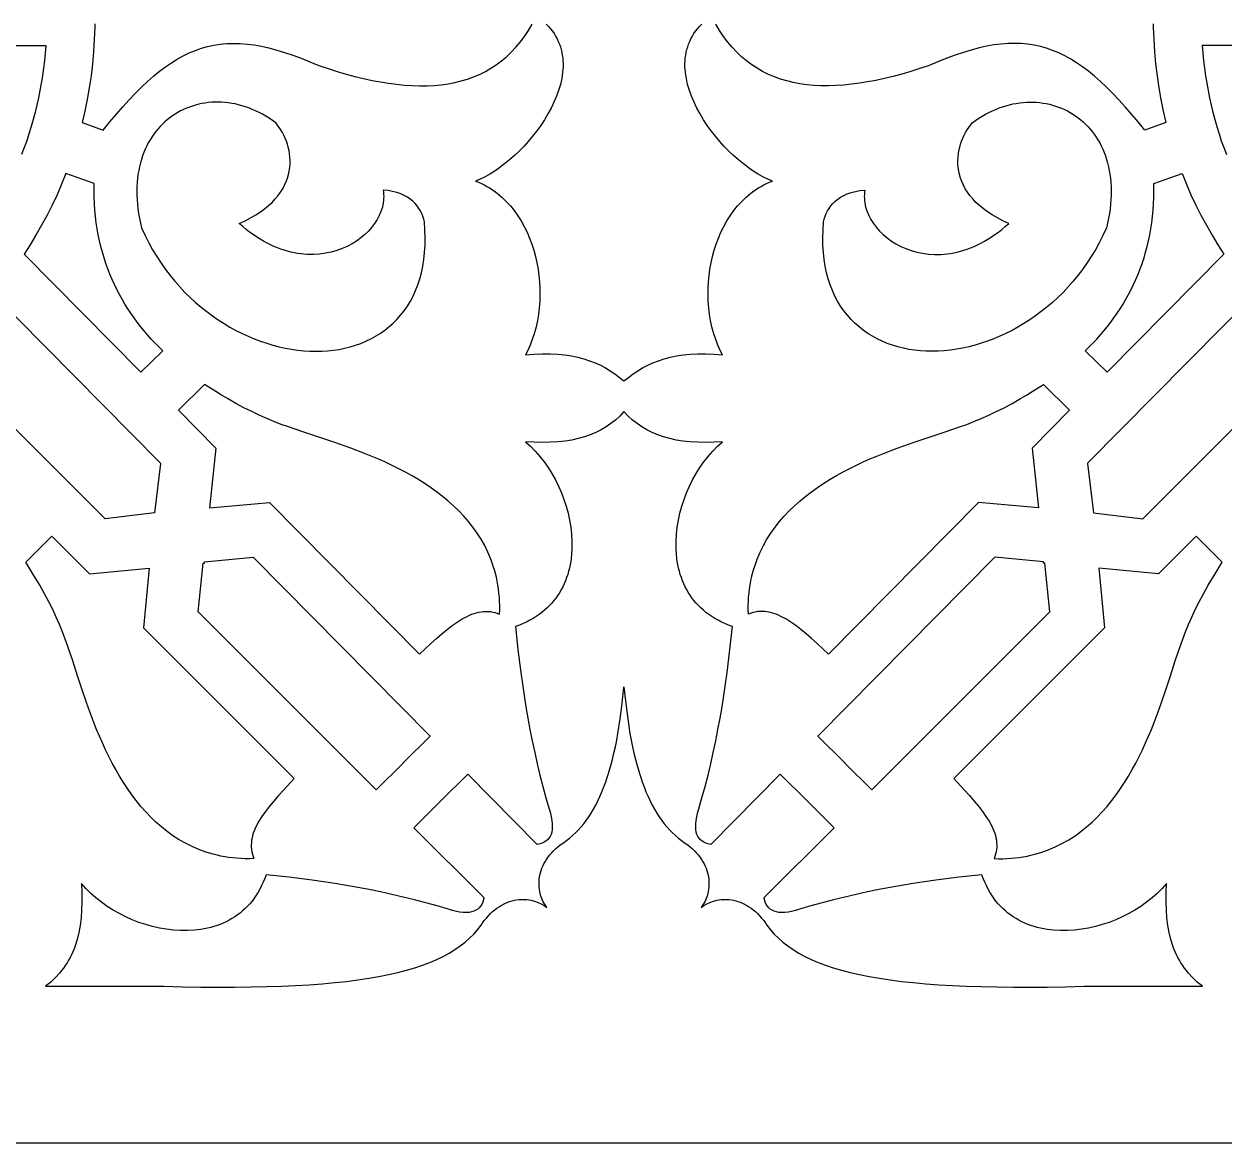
# Model space of a CAD drawing. Extents: x -54 to 62, y -138 to -98.
# Drawn here: x -13.95 to 7.35, y -138.19 to -118.33 of the extents above; entities that cross this region are included whole.
import ezdxf

# ---------------------------------------------------------------- set-up
doc = ezdxf.new("R2010")
doc.units = 0
doc.header["$MEASUREMENT"] = 0
doc.layers.add('LAYER_1', color=18, linetype='CONTINUOUS')

msp = doc.modelspace()

# ---------------------------------------------------------------- linework, layer by layer
at = {"layer": 'LAYER_1'}
for points in [[(-12.691, -118.331), (-12.691, -118.332), (-12.69, -118.391), (-12.691, -118.391), (-12.699, -118.608), (-12.713, -118.825), (-12.732, -119.039), (-12.757, -119.252), (-12.788, -119.462), (-12.825, -119.67), (-12.867, -119.876), (-12.914, -120.08), (-12.54, -120.216), (-12.422, -120.07), (-12.306, -119.932), (-12.192, -119.801), (-12.081, -119.678), (-11.971, -119.562), (-11.862, -119.454), (-11.754, -119.352), (-11.648, -119.258), (-11.542, -119.171), (-11.436, -119.092), (-11.331, -119.019), (-11.225, -118.954), (-11.119, -118.895), (-11.013, -118.843), (-10.905, -118.799), (-10.797, -118.761), (-10.687, -118.73), (-10.576, -118.706), (-10.462, -118.689), (-10.347, -118.679), (-10.229, -118.675), (-10.109, -118.678), (-9.986, -118.688), (-9.86, -118.704), (-9.731, -118.727), (-9.598, -118.757), (-9.461, -118.793), (-9.32, -118.835), (-9.175, -118.884), (-9.025, -118.939), (-8.87, -119.001), (-8.711, -119.069), (-8.547, -119.123), (-8.386, -119.174), (-8.228, -119.22), (-8.072, -119.262), (-7.919, -119.299), (-7.769, -119.332), (-7.621, -119.36), (-7.476, -119.384), (-7.334, -119.402), (-7.194, -119.416), (-7.058, -119.425), (-6.924, -119.429), (-6.793, -119.428), (-6.666, -119.421), (-6.541, -119.41), (-6.419, -119.393), (-6.301, -119.37), (-6.186, -119.342), (-6.073, -119.309), (-5.965, -119.27), (-5.859, -119.225), (-5.757, -119.174), (-5.658, -119.118), (-5.563, -119.055), (-5.471, -118.987), (-5.382, -118.912), (-5.297, -118.831), (-5.216, -118.744), (-5.138, -118.651), (-5.064, -118.551), (-4.994, -118.445), (-4.928, -118.332)], [(-4.678, -118.332), (-4.638, -118.373), (-4.602, -118.415), (-4.568, -118.458), (-4.537, -118.502), (-4.51, -118.547), (-4.485, -118.593), (-4.463, -118.64), (-4.443, -118.687), (-4.426, -118.735), (-4.412, -118.784), (-4.401, -118.834), (-4.392, -118.883), (-4.385, -118.934), (-4.381, -118.985), (-4.379, -119.036), (-4.379, -119.088), (-4.382, -119.14), (-4.387, -119.192), (-4.402, -119.297), (-4.426, -119.403), (-4.457, -119.509), (-4.495, -119.615), (-4.54, -119.72), (-4.59, -119.825), (-4.647, -119.928), (-4.708, -120.03), (-4.774, -120.13), (-4.844, -120.228), (-4.918, -120.322), (-4.996, -120.414), (-5.076, -120.503), (-5.158, -120.587), (-5.243, -120.668), (-5.329, -120.744), (-5.415, -120.815), (-5.503, -120.881), (-5.59, -120.941), (-5.677, -120.995), (-5.763, -121.043), (-5.848, -121.084), (-5.931, -121.119), (-5.879, -121.14), (-5.828, -121.162), (-5.779, -121.187), (-5.73, -121.213), (-5.683, -121.241), (-5.637, -121.27), (-5.549, -121.334), (-5.465, -121.404), (-5.387, -121.479), (-5.313, -121.559), (-5.244, -121.644), (-5.18, -121.734), (-5.121, -121.827), (-5.067, -121.925), (-5.017, -122.026), (-4.973, -122.13), (-4.933, -122.236), (-4.898, -122.345), (-4.868, -122.456), (-4.843, -122.569), (-4.822, -122.683), (-4.807, -122.797), (-4.796, -122.912), (-4.79, -123.028), (-4.789, -123.143), (-4.793, -123.258), (-4.802, -123.371), (-4.815, -123.484), (-4.834, -123.595), (-4.857, -123.703), (-4.885, -123.81), (-4.918, -123.914), (-4.956, -124.015), (-4.998, -124.112), (-5.046, -124.205), (-4.891, -124.193), (-4.745, -124.187), (-4.606, -124.187), (-4.474, -124.193), (-4.349, -124.205), (-4.23, -124.223), (-4.117, -124.245), (-4.01, -124.274), (-3.908, -124.307), (-3.81, -124.345), (-3.716, -124.388), (-3.627, -124.435), (-3.54, -124.486), (-3.457, -124.542), (-3.376, -124.602), (-3.297, -124.665), (-3.217, -124.602), (-3.136, -124.542), (-3.053, -124.486), (-2.966, -124.435), (-2.876, -124.388), (-2.783, -124.345), (-2.685, -124.307), (-2.583, -124.274), (-2.476, -124.245), (-2.363, -124.223), (-2.244, -124.205), (-2.119, -124.193), (-1.987, -124.187), (-1.848, -124.187), (-1.702, -124.193), (-1.547, -124.205), (-1.595, -124.112), (-1.637, -124.015), (-1.675, -123.914), (-1.708, -123.81), (-1.736, -123.703), (-1.759, -123.595), (-1.778, -123.484), (-1.791, -123.371), (-1.8, -123.258), (-1.804, -123.143), (-1.803, -123.028), (-1.797, -122.912), (-1.786, -122.797), (-1.771, -122.683), (-1.75, -122.569), (-1.725, -122.456), (-1.695, -122.345), (-1.66, -122.236), (-1.62, -122.13), (-1.576, -122.026), (-1.526, -121.925), (-1.472, -121.827), (-1.413, -121.734), (-1.349, -121.644), (-1.28, -121.559), (-1.206, -121.479), (-1.128, -121.404), (-1.044, -121.334), (-0.956, -121.27), (-0.91, -121.241), (-0.863, -121.213), (-0.814, -121.187), (-0.765, -121.162), (-0.714, -121.14), (-0.662, -121.119), (-0.745, -121.084), (-0.83, -121.043), (-0.916, -120.995), (-1.003, -120.941), (-1.09, -120.881), (-1.178, -120.815), (-1.264, -120.744), (-1.35, -120.668), (-1.435, -120.587), (-1.517, -120.503), (-1.597, -120.414), (-1.675, -120.322), (-1.749, -120.228), (-1.819, -120.13), (-1.885, -120.03), (-1.946, -119.928), (-2.003, -119.825), (-2.053, -119.72), (-2.098, -119.615), (-2.136, -119.509), (-2.167, -119.403), (-2.19, -119.297), (-2.206, -119.192), (-2.211, -119.14), (-2.214, -119.088), (-2.214, -119.036), (-2.212, -118.985), (-2.208, -118.934), (-2.201, -118.883), (-2.192, -118.834), (-2.181, -118.784), (-2.166, -118.735), (-2.15, -118.687), (-2.13, -118.64), (-2.108, -118.593), (-2.083, -118.547), (-2.056, -118.502), (-2.025, -118.458), (-1.991, -118.415), (-1.955, -118.373), (-1.915, -118.332)], [(6.098, -118.331), (6.098, -118.332), (6.097, -118.391), (6.098, -118.391), (6.106, -118.608), (6.12, -118.825), (6.139, -119.039), (6.165, -119.252), (6.195, -119.462), (6.232, -119.67), (6.274, -119.876), (6.321, -120.08), (5.947, -120.216), (5.829, -120.07), (5.713, -119.932), (5.599, -119.801), (5.488, -119.678), (5.378, -119.562), (5.269, -119.454), (5.161, -119.352), (5.055, -119.258), (4.949, -119.171), (4.843, -119.092), (4.738, -119.019), (4.632, -118.954), (4.526, -118.895), (4.42, -118.843), (4.312, -118.799), (4.204, -118.761), (4.094, -118.73), (3.983, -118.706), (3.869, -118.689), (3.754, -118.679), (3.636, -118.675), (3.516, -118.678), (3.393, -118.688), (3.267, -118.704), (3.138, -118.727), (3.005, -118.757), (2.868, -118.793), (2.727, -118.835), (2.582, -118.884), (2.432, -118.939), (2.277, -119.001), (2.118, -119.069), (1.954, -119.123), (1.794, -119.174), (1.635, -119.22), (1.479, -119.262), (1.326, -119.299), (1.176, -119.332), (1.028, -119.36), (0.883, -119.384), (0.741, -119.402), (0.601, -119.416), (0.465, -119.425), (0.331, -119.429), (0.2, -119.428), (0.073, -119.421), (-0.052, -119.41), (-0.174, -119.393), (-0.292, -119.37), (-0.407, -119.342), (-0.52, -119.309), (-0.628, -119.27), (-0.734, -119.225), (-0.836, -119.174), (-0.935, -119.118), (-1.03, -119.055), (-1.122, -118.987), (-1.211, -118.912), (-1.296, -118.831), (-1.377, -118.744), (-1.455, -118.651), (-1.529, -118.551), (-1.599, -118.445), (-1.665, -118.332)], [(-14.178, -118.711), (-13.561, -118.714), (-13.572, -118.849), (-13.585, -118.983), (-13.601, -119.116), (-13.62, -119.249), (-13.641, -119.381), (-13.664, -119.512), (-13.691, -119.642), (-13.719, -119.771), (-13.75, -119.899), (-13.784, -120.026), (-13.82, -120.152), (-13.859, -120.278), (-13.899, -120.402), (-13.943, -120.525), (-13.988, -120.647)], [(7.585, -118.711), (6.968, -118.714), (6.979, -118.849), (6.992, -118.983), (7.008, -119.116), (7.027, -119.249), (7.048, -119.381), (7.071, -119.512), (7.098, -119.642), (7.126, -119.771), (7.157, -119.899), (7.191, -120.026), (7.227, -120.152), (7.266, -120.278), (7.306, -120.402), (7.35, -120.525), (7.395, -120.647)], [(-15.088, -122.526), (-11.531, -126.118), (-11.521, -126.13), (-11.633, -127.004), (-12.508, -127.112), (-12.52, -127.102), (-16.093, -123.526)], [(8.495, -122.526), (4.938, -126.118), (4.928, -126.13), (5.04, -127.004), (5.915, -127.112), (5.927, -127.102), (9.5, -123.526)], [(-54.476, -138.189), (61.942, -138.189)]]:
    msp.add_lwpolyline(points, dxfattribs=at)
for points in [[(-7.573, -121.281), (-7.567, -121.318), (-7.564, -121.355), (-7.562, -121.393), (-7.563, -121.43), (-7.566, -121.468), (-7.57, -121.506), (-7.586, -121.581), (-7.61, -121.656), (-7.641, -121.73), (-7.679, -121.802), (-7.724, -121.873), (-7.776, -121.941), (-7.834, -122.007), (-7.898, -122.069), (-7.968, -122.128), (-8.044, -122.183), (-8.124, -122.233), (-8.21, -122.278), (-8.3, -122.318), (-8.394, -122.352), (-8.493, -122.38), (-8.595, -122.401), (-8.7, -122.416), (-8.809, -122.422), (-8.864, -122.422), (-8.92, -122.421), (-8.977, -122.417), (-9.034, -122.411), (-9.092, -122.403), (-9.151, -122.392), (-9.209, -122.379), (-9.269, -122.364), (-9.328, -122.347), (-9.389, -122.326), (-9.449, -122.304), (-9.51, -122.279), (-9.571, -122.251), (-9.632, -122.22), (-9.694, -122.187), (-9.755, -122.15), (-9.817, -122.111), (-9.879, -122.069), (-9.941, -122.024), (-10.003, -121.976), (-10.064, -121.925), (-10.126, -121.871), (-10.021, -121.823), (-9.924, -121.773), (-9.834, -121.721), (-9.751, -121.667), (-9.675, -121.612), (-9.606, -121.555), (-9.543, -121.497), (-9.487, -121.437), (-9.437, -121.377), (-9.392, -121.316), (-9.353, -121.254), (-9.32, -121.192), (-9.292, -121.129), (-9.269, -121.066), (-9.251, -121.004), (-9.238, -120.941), (-9.229, -120.879), (-9.224, -120.817), (-9.223, -120.755), (-9.226, -120.695), (-9.232, -120.635), (-9.242, -120.577), (-9.255, -120.519), (-9.271, -120.463), (-9.289, -120.409), (-9.31, -120.356), (-9.334, -120.306), (-9.359, -120.257), (-9.387, -120.211), (-9.416, -120.167), (-9.446, -120.125), (-9.478, -120.086), (-9.537, -120.044), (-9.595, -120.004), (-9.655, -119.967), (-9.714, -119.933), (-9.774, -119.901), (-9.835, -119.872), (-9.895, -119.846), (-9.956, -119.822), (-10.017, -119.8), (-10.077, -119.781), (-10.138, -119.765), (-10.199, -119.751), (-10.26, -119.74), (-10.32, -119.731), (-10.38, -119.724), (-10.44, -119.72), (-10.5, -119.718), (-10.559, -119.719), (-10.617, -119.721), (-10.676, -119.727), (-10.733, -119.734), (-10.79, -119.744), (-10.846, -119.756), (-10.902, -119.77), (-10.957, -119.787), (-11.011, -119.806), (-11.064, -119.826), (-11.116, -119.85), (-11.166, -119.875), (-11.216, -119.902), (-11.265, -119.932), (-11.313, -119.963), (-11.359, -119.997), (-11.404, -120.032), (-11.447, -120.07), (-11.489, -120.109), (-11.53, -120.151), (-11.569, -120.195), (-11.607, -120.24), (-11.643, -120.288), (-11.677, -120.337), (-11.709, -120.388), (-11.74, -120.441), (-11.768, -120.496), (-11.795, -120.553), (-11.82, -120.612), (-11.842, -120.672), (-11.863, -120.734), (-11.881, -120.798), (-11.898, -120.864), (-11.911, -120.931), (-11.923, -121), (-11.932, -121.07), (-11.939, -121.143), (-11.943, -121.217), (-11.945, -121.292), (-11.944, -121.369), (-11.94, -121.448), (-11.934, -121.528), (-11.924, -121.61), (-11.912, -121.693), (-11.898, -121.778), (-11.88, -121.864), (-11.859, -121.951), (-11.797, -122.084), (-11.732, -122.213), (-11.663, -122.337), (-11.59, -122.457), (-11.514, -122.574), (-11.435, -122.686), (-11.353, -122.794), (-11.268, -122.898), (-11.18, -122.998), (-11.089, -123.094), (-10.996, -123.186), (-10.901, -123.274), (-10.803, -123.357), (-10.704, -123.436), (-10.603, -123.512), (-10.5, -123.582), (-10.396, -123.649), (-10.29, -123.712), (-10.184, -123.77), (-10.076, -123.824), (-9.968, -123.874), (-9.859, -123.92), (-9.749, -123.961), (-9.639, -123.998), (-9.529, -124.031), (-9.419, -124.059), (-9.309, -124.083), (-9.2, -124.103), (-9.091, -124.119), (-8.982, -124.13), (-8.875, -124.137), (-8.768, -124.139), (-8.662, -124.137), (-8.558, -124.131), (-8.455, -124.12), (-8.354, -124.105), (-8.255, -124.085), (-8.158, -124.061), (-8.062, -124.032), (-7.969, -124), (-7.879, -123.962), (-7.791, -123.92), (-7.705, -123.874), (-7.623, -123.823), (-7.544, -123.767), (-7.468, -123.707), (-7.395, -123.643), (-7.326, -123.574), (-7.261, -123.5), (-7.2, -123.422), (-7.142, -123.339), (-7.089, -123.252), (-7.04, -123.16), (-6.996, -123.063), (-6.957, -122.962), (-6.922, -122.856), (-6.893, -122.746), (-6.868, -122.63), (-6.849, -122.51), (-6.836, -122.386), (-6.828, -122.257), (-6.826, -122.123), (-6.83, -121.984), (-6.84, -121.84), (-6.852, -121.792), (-6.868, -121.744), (-6.887, -121.696), (-6.91, -121.649), (-6.937, -121.603), (-6.968, -121.559), (-7.004, -121.516), (-7.045, -121.476), (-7.09, -121.438), (-7.141, -121.404), (-7.198, -121.373), (-7.26, -121.345), (-7.329, -121.322), (-7.403, -121.303), (-7.485, -121.289)], [(0.98, -121.281), (0.974, -121.318), (0.971, -121.355), (0.969, -121.393), (0.97, -121.43), (0.973, -121.468), (0.978, -121.506), (0.993, -121.581), (1.017, -121.656), (1.048, -121.73), (1.086, -121.802), (1.131, -121.873), (1.183, -121.941), (1.241, -122.007), (1.305, -122.069), (1.375, -122.128), (1.451, -122.183), (1.531, -122.233), (1.617, -122.278), (1.707, -122.318), (1.801, -122.352), (1.9, -122.38), (2.002, -122.401), (2.107, -122.416), (2.216, -122.422), (2.271, -122.422), (2.327, -122.421), (2.384, -122.417), (2.441, -122.411), (2.499, -122.403), (2.558, -122.392), (2.617, -122.379), (2.676, -122.364), (2.736, -122.347), (2.796, -122.326), (2.856, -122.304), (2.917, -122.279), (2.978, -122.251), (3.039, -122.22), (3.101, -122.187), (3.162, -122.15), (3.224, -122.111), (3.286, -122.069), (3.348, -122.024), (3.41, -121.976), (3.472, -121.925), (3.533, -121.871), (3.428, -121.823), (3.331, -121.773), (3.241, -121.721), (3.158, -121.667), (3.082, -121.612), (3.013, -121.555), (2.95, -121.497), (2.894, -121.437), (2.844, -121.377), (2.799, -121.316), (2.761, -121.254), (2.727, -121.192), (2.699, -121.129), (2.676, -121.066), (2.658, -121.004), (2.645, -120.941), (2.636, -120.879), (2.631, -120.817), (2.63, -120.755), (2.633, -120.695), (2.639, -120.635), (2.649, -120.577), (2.662, -120.519), (2.678, -120.463), (2.696, -120.409), (2.717, -120.356), (2.741, -120.306), (2.766, -120.257), (2.794, -120.211), (2.823, -120.167), (2.853, -120.125), (2.885, -120.086), (2.944, -120.044), (3.002, -120.004), (3.062, -119.967), (3.121, -119.933), (3.181, -119.901), (3.242, -119.872), (3.302, -119.846), (3.363, -119.822), (3.424, -119.8), (3.484, -119.781), (3.545, -119.765), (3.606, -119.751), (3.667, -119.74), (3.727, -119.731), (3.787, -119.724), (3.847, -119.72), (3.907, -119.718), (3.966, -119.719), (4.025, -119.721), (4.083, -119.727), (4.14, -119.734), (4.197, -119.744), (4.254, -119.756), (4.309, -119.77), (4.364, -119.787), (4.418, -119.806), (4.471, -119.826), (4.523, -119.85), (4.573, -119.875), (4.623, -119.902), (4.672, -119.932), (4.72, -119.963), (4.766, -119.997), (4.811, -120.032), (4.854, -120.07), (4.896, -120.109), (4.937, -120.151), (4.976, -120.195), (5.014, -120.24), (5.05, -120.288), (5.084, -120.337), (5.116, -120.388), (5.147, -120.441), (5.175, -120.496), (5.202, -120.553), (5.227, -120.612), (5.249, -120.672), (5.27, -120.734), (5.288, -120.798), (5.305, -120.864), (5.318, -120.931), (5.33, -121), (5.339, -121.07), (5.346, -121.143), (5.35, -121.217), (5.352, -121.292), (5.351, -121.369), (5.347, -121.448), (5.341, -121.528), (5.331, -121.61), (5.319, -121.693), (5.305, -121.778), (5.287, -121.864), (5.266, -121.951), (5.204, -122.084), (5.139, -122.213), (5.07, -122.337), (4.997, -122.457), (4.921, -122.574), (4.842, -122.686), (4.76, -122.794), (4.675, -122.898), (4.587, -122.998), (4.496, -123.094), (4.403, -123.186), (4.308, -123.274), (4.21, -123.357), (4.111, -123.436), (4.01, -123.512), (3.907, -123.582), (3.803, -123.649), (3.697, -123.712), (3.591, -123.77), (3.483, -123.824), (3.375, -123.874), (3.266, -123.92), (3.156, -123.961), (3.046, -123.998), (2.936, -124.031), (2.826, -124.059), (2.716, -124.083), (2.607, -124.103), (2.498, -124.119), (2.389, -124.13), (2.282, -124.137), (2.175, -124.139), (2.069, -124.137), (1.965, -124.131), (1.862, -124.12), (1.761, -124.105), (1.662, -124.085), (1.565, -124.061), (1.469, -124.032), (1.376, -124), (1.286, -123.962), (1.198, -123.92), (1.112, -123.874), (1.03, -123.823), (0.951, -123.767), (0.875, -123.707), (0.802, -123.643), (0.733, -123.574), (0.668, -123.5), (0.607, -123.422), (0.549, -123.339), (0.496, -123.252), (0.447, -123.16), (0.403, -123.063), (0.364, -122.962), (0.329, -122.856), (0.3, -122.746), (0.275, -122.63), (0.256, -122.51), (0.243, -122.386), (0.235, -122.257), (0.233, -122.123), (0.237, -121.984), (0.247, -121.84), (0.259, -121.792), (0.275, -121.744), (0.294, -121.696), (0.317, -121.649), (0.344, -121.603), (0.376, -121.559), (0.411, -121.516), (0.452, -121.476), (0.498, -121.438), (0.549, -121.404), (0.605, -121.373), (0.667, -121.345), (0.736, -121.322), (0.811, -121.303), (0.892, -121.289)], [(-11.872, -124.51), (-11.484, -124.131), (-11.621, -123.993), (-11.687, -123.922), (-11.752, -123.85), (-11.815, -123.776), (-11.876, -123.7), (-11.936, -123.624), (-11.993, -123.545), (-12.049, -123.466), (-12.103, -123.385), (-12.155, -123.302), (-12.205, -123.217), (-12.253, -123.131), (-12.299, -123.044), (-12.343, -122.955), (-12.384, -122.864), (-12.423, -122.771), (-12.46, -122.677), (-12.494, -122.581), (-12.526, -122.483), (-12.556, -122.383), (-12.583, -122.282), (-12.607, -122.179), (-12.629, -122.074), (-12.648, -121.967), (-12.664, -121.858), (-12.677, -121.747), (-12.687, -121.635), (-12.695, -121.52), (-12.699, -121.403), (-12.701, -121.285), (-12.699, -121.164), (-13.202, -120.987), (-13.279, -121.175), (-13.36, -121.361), (-13.447, -121.544), (-13.538, -121.724), (-13.634, -121.902), (-13.734, -122.077), (-13.838, -122.249), (-13.945, -122.419)], [(5.279, -124.51), (4.891, -124.131), (5.028, -123.993), (5.094, -123.922), (5.159, -123.85), (5.222, -123.776), (5.283, -123.7), (5.343, -123.624), (5.4, -123.545), (5.456, -123.466), (5.51, -123.385), (5.562, -123.302), (5.612, -123.217), (5.66, -123.131), (5.706, -123.044), (5.75, -122.955), (5.791, -122.864), (5.83, -122.771), (5.867, -122.677), (5.902, -122.581), (5.934, -122.483), (5.963, -122.383), (5.99, -122.282), (6.014, -122.179), (6.036, -122.074), (6.055, -121.967), (6.071, -121.858), (6.084, -121.747), (6.094, -121.635), (6.102, -121.52), (6.106, -121.403), (6.108, -121.285), (6.106, -121.164), (6.609, -120.987), (6.686, -121.175), (6.767, -121.361), (6.854, -121.544), (6.945, -121.724), (7.041, -121.902), (7.141, -122.077), (7.245, -122.249), (7.352, -122.419)], [(-10.741, -124.728), (-11.205, -125.187), (-10.544, -125.859), (-10.651, -126.917), (-9.59, -126.822), (-6.928, -129.512), (-6.723, -129.323), (-6.624, -129.235), (-6.528, -129.153), (-6.435, -129.076), (-6.344, -129.007), (-6.255, -128.945), (-6.167, -128.89), (-6.081, -128.844), (-6.039, -128.825), (-5.997, -128.807), (-5.955, -128.792), (-5.913, -128.78), (-5.871, -128.77), (-5.83, -128.762), (-5.789, -128.758), (-5.748, -128.756), (-5.707, -128.757), (-5.666, -128.76), (-5.626, -128.767), (-5.585, -128.777), (-5.544, -128.79), (-5.504, -128.806), (-5.502, -128.728), (-5.502, -128.652), (-5.505, -128.576), (-5.509, -128.502), (-5.516, -128.43), (-5.524, -128.358), (-5.535, -128.288), (-5.547, -128.219), (-5.562, -128.15), (-5.578, -128.084), (-5.596, -128.018), (-5.616, -127.953), (-5.66, -127.827), (-5.712, -127.706), (-5.769, -127.588), (-5.833, -127.475), (-5.903, -127.366), (-5.977, -127.261), (-6.057, -127.16), (-6.142, -127.063), (-6.231, -126.97), (-6.325, -126.88), (-6.422, -126.793), (-6.523, -126.71), (-6.627, -126.631), (-6.734, -126.555), (-6.844, -126.481), (-6.956, -126.411), (-7.07, -126.344), (-7.187, -126.28), (-7.304, -126.219), (-7.423, -126.16), (-7.542, -126.104), (-7.663, -126.051), (-7.783, -126), (-7.903, -125.951), (-8.143, -125.86), (-8.447, -125.753), (-8.729, -125.659), (-8.996, -125.571), (-9.253, -125.483), (-9.381, -125.436), (-9.509, -125.386), (-9.639, -125.333), (-9.77, -125.275), (-9.905, -125.211), (-10.043, -125.142), (-10.186, -125.065), (-10.335, -124.98), (-10.438, -124.919), (-10.54, -124.856)], [(4.148, -124.728), (4.612, -125.187), (3.951, -125.859), (4.058, -126.917), (2.997, -126.822), (0.335, -129.512), (0.13, -129.323), (0.031, -129.235), (-0.065, -129.153), (-0.158, -129.076), (-0.249, -129.007), (-0.338, -128.945), (-0.426, -128.89), (-0.512, -128.844), (-0.554, -128.825), (-0.596, -128.807), (-0.638, -128.792), (-0.68, -128.78), (-0.722, -128.77), (-0.763, -128.762), (-0.804, -128.758), (-0.845, -128.756), (-0.886, -128.757), (-0.927, -128.76), (-0.967, -128.767), (-1.008, -128.777), (-1.049, -128.79), (-1.089, -128.806), (-1.091, -128.728), (-1.091, -128.652), (-1.088, -128.576), (-1.084, -128.502), (-1.077, -128.43), (-1.069, -128.358), (-1.058, -128.288), (-1.046, -128.219), (-1.031, -128.15), (-1.015, -128.084), (-0.997, -128.018), (-0.977, -127.953), (-0.932, -127.827), (-0.881, -127.706), (-0.823, -127.588), (-0.76, -127.475), (-0.69, -127.366), (-0.616, -127.261), (-0.536, -127.16), (-0.451, -127.063), (-0.362, -126.97), (-0.268, -126.88), (-0.171, -126.793), (-0.07, -126.71), (0.034, -126.631), (0.141, -126.555), (0.251, -126.481), (0.363, -126.411), (0.478, -126.344), (0.594, -126.28), (0.711, -126.219), (0.83, -126.16), (0.95, -126.104), (1.07, -126.051), (1.19, -126), (1.31, -125.951), (1.55, -125.86), (1.855, -125.753), (2.137, -125.659), (2.403, -125.571), (2.66, -125.483), (2.788, -125.436), (2.916, -125.386), (3.046, -125.333), (3.177, -125.275), (3.312, -125.211), (3.45, -125.142), (3.593, -125.065), (3.742, -124.98), (3.845, -124.919), (3.947, -124.856)], [(-3.297, -130.096), (-3.266, -130.389), (-3.231, -130.663), (-3.19, -130.92), (-3.167, -131.042), (-3.144, -131.16), (-3.119, -131.273), (-3.092, -131.382), (-3.065, -131.488), (-3.036, -131.589), (-3.005, -131.687), (-2.974, -131.78), (-2.941, -131.87), (-2.906, -131.957), (-2.87, -132.04), (-2.833, -132.119), (-2.794, -132.195), (-2.755, -132.267), (-2.713, -132.336), (-2.67, -132.402), (-2.626, -132.465), (-2.581, -132.525), (-2.534, -132.581), (-2.485, -132.635), (-2.436, -132.686), (-2.384, -132.734), (-2.332, -132.779), (-2.278, -132.822), (-2.222, -132.862), (-2.165, -132.899), (-2.121, -132.935), (-2.08, -132.971), (-2.042, -133.008), (-2.007, -133.045), (-1.975, -133.083), (-1.946, -133.121), (-1.92, -133.16), (-1.896, -133.198), (-1.875, -133.237), (-1.856, -133.276), (-1.84, -133.315), (-1.826, -133.354), (-1.814, -133.393), (-1.805, -133.431), (-1.792, -133.507), (-1.788, -133.582), (-1.791, -133.655), (-1.8, -133.724), (-1.816, -133.791), (-1.838, -133.853), (-1.864, -133.911), (-1.895, -133.964), (-1.929, -134.012), (-1.882, -133.977), (-1.829, -133.945), (-1.772, -133.919), (-1.709, -133.897), (-1.643, -133.881), (-1.574, -133.871), (-1.501, -133.867), (-1.427, -133.871), (-1.35, -133.883), (-1.312, -133.893), (-1.273, -133.904), (-1.234, -133.918), (-1.195, -133.934), (-1.156, -133.952), (-1.117, -133.973), (-1.078, -133.997), (-1.04, -134.023), (-1.001, -134.052), (-0.963, -134.084), (-0.926, -134.119), (-0.889, -134.156), (-0.853, -134.197), (-0.817, -134.241), (-0.76, -134.324), (-0.698, -134.404), (-0.63, -134.481), (-0.556, -134.555), (-0.476, -134.626), (-0.389, -134.693), (-0.296, -134.758), (-0.196, -134.819), (-0.088, -134.877), (0.026, -134.933), (0.148, -134.985), (0.278, -135.034), (0.417, -135.08), (0.563, -135.124), (0.718, -135.164), (0.881, -135.201), (1.054, -135.235), (1.236, -135.267), (1.427, -135.295), (1.627, -135.321), (1.838, -135.344), (2.059, -135.364), (2.29, -135.381), (2.532, -135.395), (2.784, -135.406), (3.048, -135.415), (3.322, -135.421), (3.609, -135.424), (3.907, -135.424), (4.217, -135.422), (4.539, -135.417), (4.873, -135.409), (6.969, -135.409), (6.879, -135.334), (6.796, -135.255), (6.721, -135.173), (6.686, -135.13), (6.652, -135.086), (6.62, -135.041), (6.59, -134.995), (6.562, -134.947), (6.535, -134.898), (6.51, -134.848), (6.486, -134.796), (6.465, -134.744), (6.444, -134.689), (6.409, -134.576), (6.38, -134.456), (6.357, -134.33), (6.34, -134.197), (6.33, -134.056), (6.325, -133.908), (6.326, -133.751), (6.333, -133.587), (6.254, -133.675), (6.168, -133.76), (6.076, -133.841), (5.98, -133.918), (5.878, -133.99), (5.772, -134.057), (5.662, -134.119), (5.548, -134.176), (5.432, -134.228), (5.313, -134.274), (5.192, -134.314), (5.07, -134.348), (4.947, -134.376), (4.823, -134.397), (4.699, -134.412), (4.576, -134.42), (4.453, -134.421), (4.332, -134.414), (4.213, -134.4), (4.155, -134.39), (4.097, -134.378), (4.039, -134.364), (3.983, -134.348), (3.927, -134.33), (3.872, -134.309), (3.818, -134.287), (3.765, -134.263), (3.714, -134.236), (3.663, -134.207), (3.614, -134.176), (3.565, -134.143), (3.518, -134.108), (3.473, -134.07), (3.429, -134.03), (3.386, -133.987), (3.345, -133.943), (3.306, -133.895), (3.268, -133.846), (3.232, -133.793), (3.198, -133.739), (3.166, -133.682), (3.135, -133.622), (3.107, -133.56), (3.08, -133.495), (3.056, -133.428), (2.648, -133.473), (2.24, -133.525), (2.037, -133.554), (1.834, -133.586), (1.631, -133.619), (1.429, -133.655), (1.227, -133.693), (1.025, -133.734), (0.823, -133.778), (0.622, -133.824), (0.421, -133.874), (0.22, -133.927), (0.02, -133.983), (-0.18, -134.042), (-0.253, -134.063), (-0.321, -134.08), (-0.384, -134.091), (-0.443, -134.097), (-0.496, -134.099), (-0.546, -134.096), (-0.591, -134.088), (-0.631, -134.076), (-0.667, -134.06), (-0.7, -134.039), (-0.728, -134.015), (-0.751, -133.986), (-0.771, -133.954), (-0.788, -133.917), (-0.8, -133.877), (-0.809, -133.834), (0.432, -132.594), (-0.043, -132.118), (-0.046, -132.115), (-0.525, -131.642), (-1.758, -132.89), (-1.802, -132.881), (-1.842, -132.869), (-1.878, -132.853), (-1.911, -132.833), (-1.939, -132.809), (-1.964, -132.782), (-1.985, -132.75), (-2.001, -132.713), (-2.013, -132.673), (-2.021, -132.628), (-2.024, -132.579), (-2.023, -132.525), (-2.017, -132.467), (-2.006, -132.403), (-1.991, -132.335), (-1.97, -132.262), (-1.912, -132.062), (-1.857, -131.861), (-1.805, -131.66), (-1.756, -131.459), (-1.711, -131.257), (-1.668, -131.055), (-1.628, -130.853), (-1.591, -130.651), (-1.556, -130.448), (-1.524, -130.246), (-1.494, -130.042), (-1.466, -129.839), (-1.415, -129.431), (-1.372, -129.023), (-1.44, -128.999), (-1.505, -128.973), (-1.567, -128.944), (-1.627, -128.914), (-1.684, -128.882), (-1.739, -128.848), (-1.791, -128.813), (-1.841, -128.775), (-1.888, -128.736), (-1.933, -128.695), (-1.976, -128.653), (-2.016, -128.609), (-2.054, -128.564), (-2.09, -128.517), (-2.124, -128.469), (-2.155, -128.42), (-2.184, -128.369), (-2.211, -128.318), (-2.235, -128.265), (-2.258, -128.211), (-2.278, -128.156), (-2.297, -128.101), (-2.313, -128.044), (-2.327, -127.987), (-2.34, -127.929), (-2.35, -127.87), (-2.365, -127.751), (-2.372, -127.63), (-2.372, -127.508), (-2.365, -127.385), (-2.351, -127.261), (-2.331, -127.137), (-2.303, -127.014), (-2.27, -126.891), (-2.23, -126.77), (-2.185, -126.651), (-2.134, -126.535), (-2.078, -126.421), (-2.016, -126.31), (-1.949, -126.204), (-1.878, -126.102), (-1.802, -126.005), (-1.722, -125.913), (-1.637, -125.826), (-1.549, -125.746), (-1.703, -125.754), (-1.85, -125.756), (-1.99, -125.754), (-2.123, -125.746), (-2.25, -125.732), (-2.371, -125.714), (-2.485, -125.689), (-2.594, -125.659), (-2.698, -125.624), (-2.797, -125.583), (-2.89, -125.536), (-2.979, -125.483), (-3.064, -125.424), (-3.145, -125.359), (-3.223, -125.288), (-3.297, -125.211), (-3.37, -125.288), (-3.448, -125.359), (-3.529, -125.424), (-3.614, -125.483), (-3.703, -125.536), (-3.796, -125.583), (-3.895, -125.624), (-3.999, -125.659), (-4.108, -125.689), (-4.222, -125.714), (-4.343, -125.732), (-4.47, -125.746), (-4.603, -125.754), (-4.743, -125.756), (-4.89, -125.754), (-5.044, -125.746), (-4.956, -125.826), (-4.871, -125.913), (-4.791, -126.005), (-4.715, -126.102), (-4.644, -126.204), (-4.577, -126.31), (-4.515, -126.421), (-4.459, -126.535), (-4.408, -126.651), (-4.363, -126.77), (-4.323, -126.891), (-4.29, -127.014), (-4.262, -127.137), (-4.242, -127.261), (-4.228, -127.385), (-4.221, -127.508), (-4.221, -127.63), (-4.228, -127.751), (-4.243, -127.87), (-4.253, -127.929), (-4.265, -127.987), (-4.28, -128.044), (-4.296, -128.101), (-4.315, -128.156), (-4.335, -128.211), (-4.358, -128.265), (-4.382, -128.318), (-4.409, -128.369), (-4.438, -128.42), (-4.469, -128.469), (-4.503, -128.517), (-4.539, -128.564), (-4.577, -128.609), (-4.617, -128.653), (-4.66, -128.695), (-4.705, -128.736), (-4.752, -128.775), (-4.802, -128.813), (-4.854, -128.848), (-4.909, -128.882), (-4.966, -128.914), (-5.026, -128.944), (-5.088, -128.973), (-5.153, -128.999), (-5.221, -129.023), (-5.178, -129.431), (-5.127, -129.839), (-5.099, -130.042), (-5.069, -130.246), (-5.037, -130.448), (-5.002, -130.651), (-4.965, -130.853), (-4.925, -131.055), (-4.882, -131.257), (-4.837, -131.459), (-4.788, -131.66), (-4.736, -131.861), (-4.681, -132.062), (-4.623, -132.262), (-4.602, -132.335), (-4.587, -132.403), (-4.576, -132.467), (-4.57, -132.525), (-4.569, -132.579), (-4.572, -132.628), (-4.58, -132.673), (-4.592, -132.713), (-4.608, -132.75), (-4.629, -132.782), (-4.654, -132.809), (-4.682, -132.833), (-4.715, -132.853), (-4.751, -132.869), (-4.791, -132.881), (-4.835, -132.89), (-6.068, -131.642), (-6.547, -132.115), (-6.55, -132.118), (-7.025, -132.594), (-5.784, -133.834), (-5.793, -133.877), (-5.805, -133.917), (-5.822, -133.954), (-5.842, -133.986), (-5.865, -134.015), (-5.893, -134.039), (-5.925, -134.06), (-5.962, -134.076), (-6.002, -134.088), (-6.047, -134.096), (-6.096, -134.099), (-6.15, -134.097), (-6.209, -134.091), (-6.272, -134.08), (-6.34, -134.063), (-6.413, -134.042), (-6.613, -133.983), (-6.813, -133.927), (-7.014, -133.874), (-7.215, -133.824), (-7.416, -133.778), (-7.618, -133.734), (-7.82, -133.693), (-8.022, -133.655), (-8.224, -133.619), (-8.427, -133.586), (-8.63, -133.554), (-8.833, -133.525), (-9.24, -133.473), (-9.649, -133.428), (-9.673, -133.495), (-9.7, -133.56), (-9.728, -133.622), (-9.758, -133.682), (-9.791, -133.739), (-9.825, -133.793), (-9.861, -133.846), (-9.899, -133.895), (-9.938, -133.943), (-9.979, -133.987), (-10.022, -134.03), (-10.066, -134.07), (-10.111, -134.108), (-10.158, -134.143), (-10.206, -134.176), (-10.256, -134.207), (-10.307, -134.236), (-10.358, -134.263), (-10.411, -134.287), (-10.465, -134.309), (-10.52, -134.33), (-10.576, -134.348), (-10.632, -134.364), (-10.69, -134.378), (-10.748, -134.39), (-10.806, -134.4), (-10.925, -134.414), (-11.046, -134.421), (-11.169, -134.42), (-11.292, -134.412), (-11.416, -134.397), (-11.54, -134.376), (-11.663, -134.348), (-11.785, -134.314), (-11.906, -134.274), (-12.025, -134.228), (-12.141, -134.176), (-12.254, -134.119), (-12.365, -134.057), (-12.471, -133.99), (-12.572, -133.918), (-12.669, -133.841), (-12.761, -133.76), (-12.847, -133.675), (-12.926, -133.587), (-12.919, -133.751), (-12.918, -133.908), (-12.923, -134.056), (-12.933, -134.197), (-12.95, -134.33), (-12.973, -134.456), (-13.002, -134.576), (-13.037, -134.689), (-13.058, -134.744), (-13.079, -134.796), (-13.103, -134.848), (-13.128, -134.898), (-13.155, -134.947), (-13.183, -134.995), (-13.213, -135.041), (-13.245, -135.086), (-13.278, -135.13), (-13.314, -135.173), (-13.389, -135.255), (-13.472, -135.334), (-13.562, -135.409), (-11.466, -135.409), (-11.131, -135.417), (-10.809, -135.422), (-10.499, -135.424), (-10.202, -135.424), (-9.915, -135.421), (-9.641, -135.415), (-9.377, -135.406), (-9.125, -135.395), (-8.883, -135.381), (-8.652, -135.364), (-8.431, -135.344), (-8.22, -135.321), (-8.02, -135.295), (-7.828, -135.267), (-7.647, -135.235), (-7.474, -135.201), (-7.311, -135.164), (-7.156, -135.124), (-7.009, -135.08), (-6.871, -135.034), (-6.741, -134.985), (-6.619, -134.933), (-6.504, -134.877), (-6.397, -134.819), (-6.297, -134.758), (-6.204, -134.693), (-6.117, -134.626), (-6.037, -134.555), (-5.963, -134.481), (-5.895, -134.404), (-5.833, -134.324), (-5.776, -134.241), (-5.74, -134.197), (-5.704, -134.156), (-5.667, -134.119), (-5.629, -134.084), (-5.592, -134.052), (-5.553, -134.023), (-5.515, -133.997), (-5.476, -133.973), (-5.437, -133.952), (-5.398, -133.934), (-5.359, -133.918), (-5.32, -133.904), (-5.281, -133.893), (-5.243, -133.883), (-5.166, -133.871), (-5.092, -133.867), (-5.019, -133.871), (-4.95, -133.881), (-4.884, -133.897), (-4.821, -133.919), (-4.764, -133.945), (-4.711, -133.977), (-4.664, -134.012), (-4.698, -133.964), (-4.729, -133.911), (-4.755, -133.853), (-4.777, -133.791), (-4.793, -133.724), (-4.802, -133.655), (-4.805, -133.582), (-4.801, -133.507), (-4.788, -133.431), (-4.779, -133.393), (-4.767, -133.354), (-4.753, -133.315), (-4.737, -133.276), (-4.718, -133.237), (-4.697, -133.198), (-4.673, -133.16), (-4.647, -133.121), (-4.618, -133.083), (-4.586, -133.045), (-4.551, -133.008), (-4.513, -132.971), (-4.472, -132.935), (-4.428, -132.899), (-4.371, -132.862), (-4.315, -132.822), (-4.261, -132.779), (-4.209, -132.734), (-4.157, -132.686), (-4.108, -132.635), (-4.059, -132.581), (-4.012, -132.525), (-3.967, -132.465), (-3.923, -132.402), (-3.88, -132.336), (-3.838, -132.267), (-3.798, -132.195), (-3.76, -132.119), (-3.723, -132.04), (-3.687, -131.957), (-3.652, -131.87), (-3.619, -131.78), (-3.588, -131.687), (-3.557, -131.589), (-3.528, -131.488), (-3.501, -131.382), (-3.474, -131.273), (-3.449, -131.16), (-3.426, -131.042), (-3.403, -130.92), (-3.362, -130.663), (-3.327, -130.389)], [(-13.915, -127.884), (-13.453, -127.423), (-12.784, -128.087), (-11.726, -127.986), (-11.827, -129.047), (-9.15, -131.723), (-9.341, -131.927), (-9.43, -132.025), (-9.512, -132.121), (-9.589, -132.214), (-9.659, -132.304), (-9.722, -132.393), (-9.776, -132.48), (-9.823, -132.566), (-9.843, -132.609), (-9.86, -132.651), (-9.876, -132.692), (-9.888, -132.734), (-9.898, -132.775), (-9.906, -132.817), (-9.911, -132.858), (-9.913, -132.899), (-9.912, -132.94), (-9.909, -132.98), (-9.902, -133.021), (-9.893, -133.062), (-9.88, -133.103), (-9.864, -133.143), (-9.942, -133.145), (-10.018, -133.144), (-10.094, -133.141), (-10.168, -133.136), (-10.24, -133.129), (-10.312, -133.12), (-10.382, -133.109), (-10.451, -133.097), (-10.519, -133.082), (-10.586, -133.065), (-10.652, -133.047), (-10.716, -133.027), (-10.842, -132.981), (-10.963, -132.929), (-11.08, -132.871), (-11.193, -132.807), (-11.302, -132.737), (-11.406, -132.662), (-11.507, -132.581), (-11.604, -132.496), (-11.697, -132.406), (-11.786, -132.312), (-11.872, -132.215), (-11.954, -132.113), (-12.033, -132.009), (-12.109, -131.901), (-12.182, -131.791), (-12.251, -131.678), (-12.318, -131.564), (-12.381, -131.447), (-12.442, -131.329), (-12.5, -131.21), (-12.555, -131.09), (-12.608, -130.97), (-12.658, -130.849), (-12.707, -130.729), (-12.796, -130.489), (-12.901, -130.184), (-12.994, -129.901), (-13.08, -129.634), (-13.168, -129.376), (-13.214, -129.248), (-13.263, -129.12), (-13.315, -128.99), (-13.373, -128.858), (-13.435, -128.723), (-13.504, -128.585), (-13.58, -128.441), (-13.664, -128.292), (-13.788, -128.086)], [(7.322, -127.884), (6.86, -127.423), (6.191, -128.087), (5.133, -127.986), (5.234, -129.047), (2.557, -131.723), (2.748, -131.927), (2.837, -132.025), (2.919, -132.121), (2.996, -132.214), (3.066, -132.304), (3.129, -132.393), (3.184, -132.48), (3.23, -132.566), (3.25, -132.609), (3.267, -132.651), (3.283, -132.692), (3.295, -132.734), (3.306, -132.775), (3.313, -132.817), (3.318, -132.858), (3.32, -132.899), (3.32, -132.94), (3.316, -132.98), (3.31, -133.021), (3.3, -133.062), (3.287, -133.103), (3.272, -133.143), (3.349, -133.145), (3.426, -133.144), (3.501, -133.141), (3.575, -133.136), (3.647, -133.129), (3.719, -133.12), (3.789, -133.109), (3.858, -133.097), (3.926, -133.082), (3.993, -133.065), (4.059, -133.047), (4.123, -133.027), (4.249, -132.981), (4.37, -132.929), (4.487, -132.871), (4.6, -132.807), (4.709, -132.737), (4.813, -132.662), (4.914, -132.581), (5.011, -132.496), (5.104, -132.406), (5.193, -132.312), (5.279, -132.215), (5.361, -132.113), (5.44, -132.009), (5.516, -131.901), (5.589, -131.791), (5.658, -131.678), (5.725, -131.564), (5.788, -131.447), (5.849, -131.329), (5.907, -131.21), (5.962, -131.09), (6.015, -130.97), (6.066, -130.849), (6.114, -130.729), (6.203, -130.489), (6.308, -130.184), (6.401, -129.901), (6.487, -129.634), (6.575, -129.376), (6.621, -129.248), (6.67, -129.12), (6.722, -128.99), (6.78, -128.858), (6.842, -128.723), (6.911, -128.585), (6.987, -128.441), (7.071, -128.292), (7.195, -128.086)], [(-7.216, -131.443), (-7.219, -131.446), (-7.694, -131.921), (-10.854, -128.764), (-10.768, -127.9), (-10.747, -127.898), (-10.745, -127.899), (-10.745, -127.897), (-10.743, -127.897), (-10.745, -127.896), (-10.742, -127.874), (-9.878, -127.793), (-6.738, -130.97)], [(0.623, -131.443), (0.626, -131.446), (1.101, -131.921), (4.261, -128.764), (4.175, -127.9), (4.154, -127.898), (4.152, -127.899), (4.152, -127.897), (4.15, -127.897), (4.152, -127.896), (4.149, -127.874), (3.285, -127.793), (0.145, -130.97)]]:
    msp.add_lwpolyline(points, close=True, dxfattribs=at)

doc.saveas('drawing.dxf')
